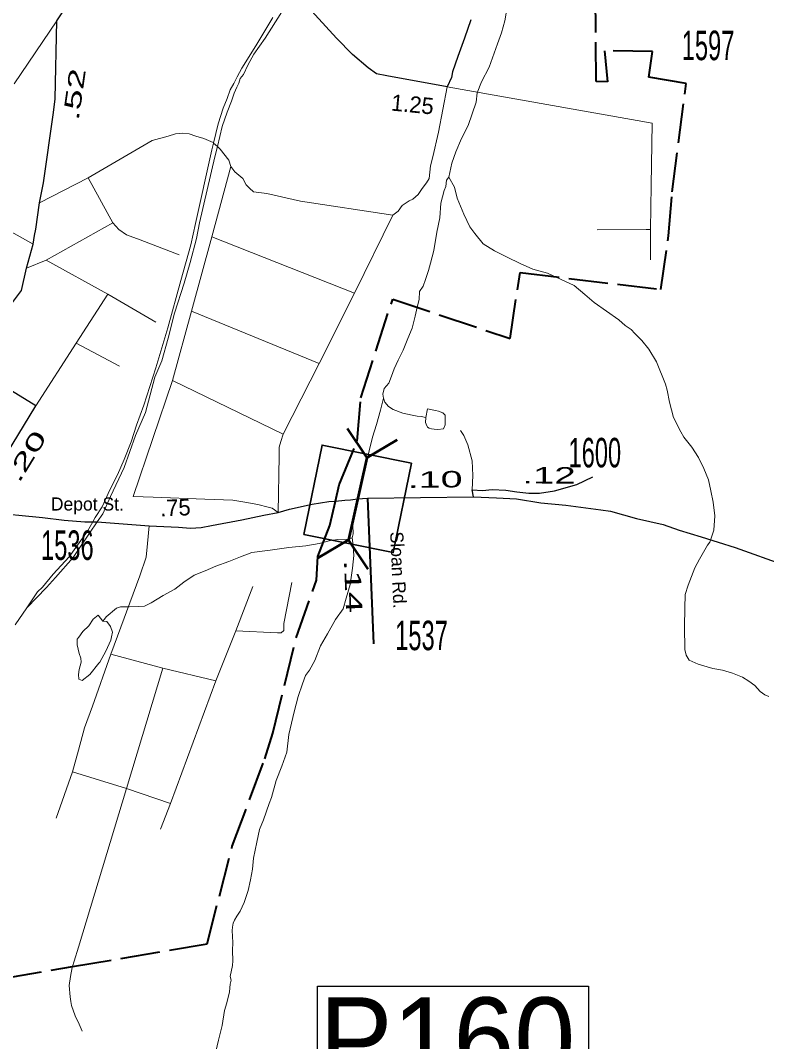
# Model space of a CAD drawing. Extents: x 593115 to 629975, y 274032 to 309774.
# Drawn here: x 611359 to 612498, y 292473 to 294031 of the extents above; entities that cross this region are included whole.
import ezdxf
from ezdxf.enums import TextEntityAlignment as Align

# ---------------------------------------------------------------- set-up
doc = ezdxf.new("R2010")
doc.units = 0
doc.header["$LTSCALE"] = 10
doc.linetypes.add('DASH_DOUBLE_DOT', pattern=[9.2, 5, -1.2, 0.3, -1.2, 0.3, -1.2])
doc.linetypes.add('LONG_DASHED', pattern=[7.5, 6, -1.5])
for name, color, linetype in [('11', 7, 'Continuous'), ('17', 7, 'Continuous'), ('8', 7, 'Continuous')]:
    doc.layers.add(name, color=color, linetype=linetype)
for name, color, linetype, lineweight in [('31', 7, 'Continuous', 35), ('32', 7, 'Continuous', 25), ('35', 7, 'Continuous', 13), ('44', 7, 'Continuous', 13), ('48', 7, 'LONG_DASHED', 40), ('49', 7, 'LONG_DASHED', 40), ('50', 7, 'Continuous', 13), ('59', 7, 'Continuous', 13), ('60', 7, 'Continuous', 13)]:
    doc.layers.add(name, color=color, linetype=linetype, lineweight=lineweight)

msp = doc.modelspace()

# ---------------------------------------------------------------- linework, layer by layer
at = {"layer": '31'}
msp.add_lwpolyline([(611792.12, 293246.84), (611819.81, 293383.02), (611956.1, 293355.31), (611928.4, 293219.13)], close=True, dxfattribs=at)
at = {"layer": '31', "lineweight": 25}
msp.add_lwpolyline([(611812.66, 292557.94), (612226.38, 292557.94), (612226.38, 292391.61), (611812.66, 292391.61)], close=True, dxfattribs=at)
at = {"layer": '32', "lineweight": 40}
msp.add_line((611889.25, 293302.03), (611898.54, 293080.12), dxfattribs=at)
at = {"layer": '32'}
for points in [[(611272.76, 293510.82), (611322.74, 293571.19), (611345.87, 293598.64), (611361.1, 293618.75), (611369.01, 293652.92), (611378.73, 293689.48), (611381.15, 293702.91), (611382.99, 293712.69), (611388.46, 293752.88), (611394.52, 293783.37), (611409.74, 293890.68), (611412.73, 293911.41), (611415.14, 294030.33), (611432.76, 294056.55), (611446.77, 294085.22), (611451.63, 294096.16), (611458.98, 294109.6), (611478.44, 294136.4), (611504.62, 294181.59), (611535.11, 294213.88), (611577.12, 294263.32)], [(612046.72, 294031.9), (612036.99, 294003.87), (612027.27, 293975.78), (612018.73, 293952.6), (612017.52, 293944.09), (612010.82, 293929.47), (611918.72, 293946.45), (611902.87, 293949.52), (611890.07, 293958.63), (611866.28, 293978.76), (611841.86, 294003.72), (611793.09, 294057.36)], [(611282.64, 293278.54), (611383.13, 293443.22), (611272.76, 293510.82)], [(612050.82, 293303.98), (612048.97, 293314.93), (612064.8, 293313.75), (612079.47, 293315.58), (612100.18, 293314.36), (612117.27, 293311.93), (612135.57, 293309.54), (612151.43, 293309.51), (612174.55, 293313.18), (612208.72, 293322.96), (612233.05, 293334.59)], [(611476.86, 293265.96), (611555.79, 293259.81), (611600.88, 293257.96), (611619.2, 293256.18), (611635.08, 293257.37), (611650.87, 293260.46), (611697.21, 293269.01), (611730.78, 293276.36), (611752.69, 293280.05), (611770.36, 293285.54), (611804.54, 293292.88), (611830.03, 293296.83), (611840.21, 293297.72), (611854.49, 293298.97), (611863.04, 293299.59), (611870.38, 293300.84), (611874.11, 293301.08), (611889.25, 293302.03), (612050.82, 293303.98)], [(612050.82, 293303.98), (612086.16, 293302.76), (612116.67, 293300.97), (612153.87, 293294.89), (612191.66, 293291.24), (612245.3, 293284.57), (612259.95, 293282.14), (612299.54, 293271.19), (612340.39, 293262.05), (612364.79, 293253.55), (612398.35, 293243.22), (612450.15, 293226.78), (612527.02, 293199.39)], [(611282.64, 293278.54), (611314.05, 293280.43), (611356.85, 293276.37), (611393.43, 293272.74), (611426.06, 293268.5), (611457.63, 293266.12), (611476.86, 293265.96)]]:
    msp.add_lwpolyline(points, dxfattribs=at)
at = {"layer": '35'}
for p, q in [((611415.14, 294030.33), (611349.96, 293933.93)), ((611660.1, 293838.75), (611654.33, 293843.87)), ((611680.47, 293807.92), (611651.84, 293700.64)), ((611462.79, 293790.73), (611388.46, 293752.88)), ((611462.79, 293790.73), (611500.63, 293721.89)), ((611378.73, 293689.48), (611241.55, 293766.85)), ((611928.03, 293733.68), (611869.58, 293614.77)), ((611500.63, 293721.89), (611398.9, 293665.1)), ((612321.25, 293711.98), (612321.27, 293665.64)), ((611651.84, 293700.64), (611620.83, 293587.19)), ((611651.84, 293700.64), (611869.58, 293614.77)), ((611398.9, 293665.1), (611369.01, 293652.92)), ((611398.9, 293665.1), (611492.77, 293613.33)), ((611492.77, 293613.33), (611444.68, 293538.35)), ((611492.77, 293613.33), (611565.97, 293570.71)), ((611869.58, 293614.77), (611815.34, 293507.48)), ((611620.83, 293587.19), (611591.62, 293481.7)), ((611620.83, 293587.19), (611815.34, 293507.48)), ((611444.68, 293538.35), (611383.13, 293443.22)), ((611444.68, 293538.35), (611510.55, 293503.63)), ((611815.34, 293507.48), (611760.53, 293399.53)), ((611591.62, 293481.7), (611760.53, 293399.53)), ((611688.21, 293099.55), (611714.37, 293167.24)), ((611657.72, 293023.29), (611688.21, 293099.55)), ((611497.4, 293064.06), (611576.66, 293042.78)), ((611576.66, 293042.78), (611521.26, 292859.23)), ((611576.66, 293042.78), (611657.72, 293023.29)), ((611588.34, 292836.13), (611657.72, 293023.29)), ((611438.98, 292884.78), (611414.03, 292814.08)), ((611438.98, 292884.78), (611521.26, 292859.23)), ((611521.26, 292859.23), (611588.34, 292836.13)), ((611588.34, 292836.13), (611573.14, 292797.05))]:
    msp.add_line(p, q, dxfattribs=at)
for points in [[(612010.82, 293929.47), (611997.43, 293860.54), (611988.9, 293822.73), (611985.27, 293809.33), (611983.46, 293789.85), (611979.18, 293783.11), (611972.48, 293774.59), (611966.37, 293765.45), (611958.47, 293758.11), (611953, 293755.67), (611942.05, 293748.33), (611935.96, 293739.8), (611928.03, 293733.68)], [(612010.82, 293929.47), (612323.58, 293874.13), (612322.22, 293778.98)], [(611654.33, 293843.87), (611653.61, 293844.51), (611639.59, 293850.6), (611627.41, 293854.27), (611616.99, 293857.9), (611607.26, 293859.14), (611596.26, 293857.9), (611584.72, 293854.24), (611560.31, 293847.49), (611462.79, 293790.73)], [(611680.47, 293807.92), (611677.38, 293817.68), (611664.57, 293834.77), (611660.1, 293838.75)], [(611928.03, 293733.68), (611787.18, 293754.97), (611735.36, 293767.14), (611715.23, 293769.57), (611709.12, 293775.06), (611704.22, 293779.92), (611698.75, 293789.67), (611686.53, 293800.05), (611680.47, 293807.92)], [(612322.22, 293778.98), (612321.25, 293711.98), (612314.49, 293711.93), (612239.53, 293711.36)], [(611500.63, 293721.89), (611509.82, 293712.13), (611521.41, 293703.59), (611542.11, 293696.27), (611601.88, 293673.14)], [(611591.62, 293481.7), (611531.36, 293304.89), (611561.89, 293303.71), (611641.1, 293300.66), (611683.81, 293298.86), (611702.1, 293295.86), (611721.6, 293292.22), (611737.44, 293288.54), (611743.56, 293286.7), (611752.69, 293280.05)], [(611760.53, 293399.53), (611756.89, 293388.57), (611754.46, 293380.02), (611754.48, 293366.6), (611752.69, 293280.05)], [(612048.97, 293314.93), (612050.16, 293336.92), (612048.97, 293358.84), (612042.22, 293383.25), (612036.12, 293397.83), (612031.21, 293405.18)], [(611555.79, 293259.81), (611553.35, 293232.97), (611551.57, 293212.21), (611541.83, 293183.57), (611497.4, 293064.06)], [(611688.21, 293099.55), (611751.62, 293096.53), (611757.66, 293096.52), (611761.33, 293100.17), (611761.31, 293111.14), (611773.52, 293173.33)], [(611497.4, 293064.06), (611469.41, 292984.76), (611457.2, 292951.84), (611448.08, 292917.7), (611438.98, 292884.78)], [(611521.26, 292859.23), (611448.24, 292617.14), (611441.58, 292595.81), (611438.96, 292587.5)], [(611438.96, 292587.5), (611438.51, 292586.06), (611436.09, 292572.63), (611433.67, 292558.59), (611435.51, 292541.54), (611436.49, 292534.48)], [(611436.49, 292534.48), (611437.37, 292528.15), (611442.83, 292512.3), (611448.97, 292499.49), (611453.81, 292489.15)]]:
    msp.add_lwpolyline(points, dxfattribs=at)
at = {"layer": '44'}
for points in [[(611476.86, 293265.96), (611485.07, 293278.05), (611497.21, 293304.87), (611517.94, 293348.77), (611534.99, 293397.57), (611550.18, 293432.92), (611564.83, 293486.58), (611575.17, 293511.61), (611584.92, 293546.35), (611594.6, 293584.14), (611609.21, 293629.88), (611618.35, 293661.58), (611628.07, 293698.15), (611632.95, 293721.95), (611656.08, 293822.57), (611660.1, 293838.75), (611667.59, 293868.92), (611674.94, 293890.84), (611681.63, 293907.9), (611685.85, 293920.13), (611689.52, 293929.26), (611692.57, 293935.35), (611695.03, 293942.07), (611699.85, 293948.19), (611706.56, 293962.81), (611715.68, 293979.27), (611732.77, 294003.67), (611758.36, 294043.93)], [(611744.95, 294035.37), (611718.75, 293992.07), (611697.43, 293957.94), (611690.09, 293945.1), (611685.24, 293934.78), (611679.79, 293925.01), (611674.88, 293911.57), (611668.78, 293896.94), (611661.52, 293873.19), (611654.33, 293843.87), (611651.8, 293833.51), (611626.84, 293721.34), (611619.57, 293688.38), (611604.36, 293634.12), (611584.27, 293562.22), (611565.99, 293501.2), (611547.79, 293443.89), (611536.79, 293413.38), (611528.27, 293387.83), (611517.95, 293360.97), (611507.59, 293337.77), (611496.02, 293314.65), (611484.45, 293289.04), (611473.49, 293272.56), (611469.89, 293266.12)], [(611469.89, 293266.12), (611461.91, 293251.82), (611433.9, 293212.77), (611409.5, 293185.96), (611393.06, 293166.42), (611385.77, 293159.07), (611382.69, 293154.8), (611369.29, 293134.72)], [(611369.29, 293134.72), (611399.14, 293165.8), (611413.18, 293181.06), (611439.97, 293211.54), (611466.78, 293251.78), (611474.69, 293262.78), (611476.86, 293265.96)], [(611369.29, 293134.72), (611351.68, 293109.1)]]:
    msp.add_lwpolyline(points, dxfattribs=at)
at = {"layer": '48'}
for points in [[(612237.9, 293937.66), (612236.35, 294184.82), (612325.81, 294193.42)], [(612250.91, 293984.73), (612255.22, 293937.4), (612237.9, 293937.66)], [(612354.21, 293769.63), (612375.73, 293934.54), (612318.34, 293944.57), (612324.08, 293983.29), (612250.91, 293984.73)], [(611840.21, 293297.72), (611845.84, 293322.44), (611873.45, 293389.07), (611878.87, 293455.17), (611927.59, 293605.77), (612106.79, 293545.64), (612121.95, 293646.41), (612336.99, 293620.5), (612348.47, 293702.23), (612354.21, 293769.63)], [(611438.96, 292587.5), (611644.44, 292622.49), (611682.88, 292771.47), (611732.69, 292904.74), (611744.6, 292943.75), (611780.33, 293088.94), (611811.19, 293177.24), (611813.36, 293213), (611831.77, 293260.68), (611840.21, 293297.72)], [(611304.62, 292155.25), (611255.19, 292156.04), (611332.6, 292569.4), (611438.96, 292587.5)]]:
    msp.add_lwpolyline(points, dxfattribs=at)
at = {"layer": '49'}
for points in [[(612237.9, 293937.66), (612236.35, 294184.82), (612325.81, 294193.42)], [(612250.91, 293984.73), (612255.22, 293937.4), (612237.9, 293937.66)], [(612354.21, 293769.63), (612375.73, 293934.54), (612318.34, 293944.57), (612324.08, 293983.29), (612250.91, 293984.73)], [(611840.21, 293297.72), (611845.84, 293322.44), (611873.45, 293389.07), (611878.87, 293455.17), (611927.59, 293605.77), (612106.79, 293545.64), (612121.95, 293646.41), (612336.99, 293620.5), (612348.47, 293702.23), (612354.21, 293769.63)], [(611438.96, 292587.5), (611644.44, 292622.49), (611682.88, 292771.47), (611732.69, 292904.74), (611744.6, 292943.75), (611780.33, 293088.94), (611811.19, 293177.24), (611813.36, 293213), (611831.77, 293260.68), (611840.21, 293297.72)], [(611304.62, 292155.25), (611255.19, 292156.04), (611332.6, 292569.4), (611438.96, 292587.5)]]:
    msp.add_lwpolyline(points, dxfattribs=at)
at = {"layer": '50', "lineweight": 53}
for p, q in [((611858.11, 293408.24), (611888.13, 293363.59)), ((611813.88, 293211.01), (611860.09, 293238.55)), ((611890.11, 293193.91), (611860.09, 293238.55))]:
    msp.add_line(p, q, dxfattribs=at)
msp.add_lwpolyline([(611934.33, 293391.15), (611888.13, 293363.59), (611860.09, 293238.55)], dxfattribs=at)
at = {"layer": '59', "linetype": 'DASH_DOUBLE_DOT'}
for points in [[(612013.47, 293792.05), (612017.71, 293813.37), (612023.77, 293830.45), (612032.88, 293850.57), (612042.6, 293870.67), (612054.84, 293906.13), (612056.64, 293920.69), (612063.29, 293937.16), (612074.86, 293959.73), (612087.69, 293995.07), (612093.75, 294012.15), (612098.63, 294030.46), (612103.49, 294057.27), (612106.54, 294079.21), (612111.97, 294104.9), (612113.85, 294113.37), (612115.34, 294122.29)], [(611968.44, 293617.63), (611973.91, 293625.62), (611977.52, 293635.95), (611982.4, 293649.35), (611985.43, 293660.39), (611990.34, 293679.89), (611995.22, 293707.9), (611999.47, 293729.82), (612001.24, 293752.39), (612006.14, 293771.3), (612008.56, 293777.45), (612009.76, 293787.12), (612013.47, 293792.05)], [(611968.44, 293617.63), (611967.79, 293605.44), (611964.74, 293593.3), (611961.76, 293579.86), (611957.48, 293561.54), (611950.75, 293545.67), (611943.48, 293528.02), (611936.16, 293512.77), (611930.08, 293499.39), (611925.85, 293488.37), (611921.53, 293477.46), (611914.86, 293469.49), (611912.48, 293460.94), (611913.65, 293454.81)], [(611913.65, 293454.81), (611908.77, 293436.51), (611902.72, 293414.63), (611896.61, 293395.05), (611891.78, 293374.34), (611886.89, 293355.44), (611883.86, 293339.6), (611882.02, 293332.93), (611880.17, 293325.68), (611877.25, 293317.88), (611874.11, 293301.08)], [(611865.62, 293241.44), (611867.45, 293247.51), (611866.82, 293260.93), (611868.68, 293273.19), (611874.11, 293301.08)], [(611865.62, 293241.44), (611866.87, 293234.12), (611868.07, 293214.59), (611866.26, 293195.12), (611862.66, 293170.68), (611856.51, 293149.41), (611852.28, 293133.49), (611840.14, 293117.04), (611827.88, 293095.08), (611817.6, 293076.79), (611809.03, 293054.26), (611800.52, 293039.63), (611794.46, 293031.66), (611790.19, 293018.84), (611783.48, 292999.37), (611777.4, 292976.19), (611768.88, 292941.46), (611765.82, 292914.61), (611758.58, 292893.26), (611750.02, 292871.33), (611742.69, 292845.67), (611739.1, 292836.54), (611730.58, 292811.51), (611724.48, 292796.93), (611720.27, 292777.41), (611715.36, 292753.01), (611713.51, 292735.94), (611710.48, 292720.1), (611706.84, 292703.67), (611700.76, 292685.29), (611694.68, 292671.91), (611689.83, 292664.61), (611686.2, 292658.48), (611684.3, 292653.62), (611683.07, 292647.55), (611682.47, 292642.66), (611683.79, 292624.32), (611683.14, 292612.13), (611683.81, 292596.32), (611683.16, 292589.03), (611679.52, 292572.5)], [(611655.22, 292447.56), (611661.9, 292475.53), (611667.36, 292497.53), (611671.04, 292520.66), (611674.68, 292532.28), (611678.33, 292549.31), (611679.48, 292560.99), (611681.3, 292567.06), (611679.52, 292572.5)]]:
    msp.add_lwpolyline(points, dxfattribs=at)
at = {"layer": '59'}
for points in [[(612013.47, 293792.05), (612021.95, 293776.77), (612026.2, 293759.78), (612036, 293735.36), (612045.2, 293715.87), (612053.1, 293706.1), (612065.87, 293690.23), (612082.95, 293679.28), (612102.55, 293669.57), (612122.06, 293659.86), (612141.49, 293651.26), (612164.07, 293645.19), (612204.39, 293626.34), (612220.81, 293612.9), (612234.87, 293600.81), (612253.79, 293587.41), (612272.62, 293573.92), (612282.45, 293565.41), (612291.52, 293559.32), (612297.1, 293553.2), (612307.99, 293542.87), (612318.41, 293529.45), (612330.01, 293510.01), (612344.01, 293475.81), (612346.52, 293466.75), (612350.14, 293448.47), (612356.26, 293425.24), (612367.21, 293403.3), (612372.15, 293395.4), (612384.34, 293380.14), (612394.11, 293364.34), (612402.66, 293347.25), (612409.41, 293330.21), (612413.06, 293313.13), (612416.7, 293296.05), (612419.17, 293275.29), (612417.92, 293253.41), (612411.84, 293235.13), (612408.24, 293230.2), (612395.99, 293208.85), (612388.73, 293196.1), (612378.37, 293169.2), (612374.07, 293155.19), (612373.55, 293134.49), (612372.96, 293106.4), (612373.53, 293071.07), (612375.36, 293062.53), (612380.31, 293055.23), (612393.68, 293049.15), (612416.25, 293042.48), (612430.9, 293039.98), (612446.11, 293035.16), (612461.39, 293029.04), (612471.16, 293022.94), (612480.33, 293016.25), (612488.24, 293007.08), (612495.54, 293002.23), (612501.59, 292999.8)], [(611913.65, 293454.81), (611915.53, 293448.77), (611920.99, 293442.06), (611928.29, 293437.21), (611942.88, 293431.7), (611957.53, 293428.7), (611964.9, 293427.45), (611970.99, 293426.82), (611978.26, 293425.07)], [(611865.62, 293241.44), (611855.85, 293238.35), (611843.66, 293239), (611832.73, 293237.72), (611815.63, 293232.88), (611794.95, 293229.2), (611769.29, 293226.73), (611740.71, 293223.03), (611712.62, 293219.41), (611695.58, 293212.66), (611677.32, 293205.33), (611657.78, 293198.64), (611641.32, 293191.27), (611624.88, 293184.61), (611609.06, 293174.24), (611595.03, 293163.22), (611577.32, 293153.49), (611559.09, 293142.46), (611548.68, 293137.58), (611540.17, 293136.95), (611525.55, 293136.35), (611512.15, 293136.33), (611506.01, 293134.56), (611490.12, 293121.08), (611487.75, 293117.43), (611485.28, 293114.38)]]:
    msp.add_lwpolyline(points, dxfattribs=at)
at = {"layer": '60'}
for points in [[(611978.26, 293425.07), (611977.7, 293417.68), (611978.95, 293415.25), (611980.75, 293410.41), (611983.23, 293409.16), (611986.8, 293407.98), (611991.09, 293407.3), (611996.58, 293406.78), (612005.11, 293408.01), (612007.54, 293414.06), (612007.54, 293428.66), (612003.91, 293432.34), (611997.76, 293434.77), (611992.89, 293435.97), (611980.73, 293438.42)], [(611485.28, 293114.38), (611491.37, 293113.76), (611496.92, 293106.44), (611499.95, 293097.97), (611498.7, 293090.6), (611497.49, 293085.72), (611489.64, 293068.68), (611480.49, 293052.16), (611479.26, 293050.39), (611465.2, 293033.27), (611453.61, 293024.11), (611448.74, 293026.01), (611448.2, 293033.33), (611449.35, 293040.6), (611452.39, 293052.14), (611451.81, 293058.26), (611449.35, 293065.01), (611446.33, 293078.38), (611446.3, 293086.88), (611448.77, 293089.93), (611454.85, 293098.51), (611463.94, 293107.62), (611470.64, 293117.39), (611477.97, 293123.54)]]:
    msp.add_lwpolyline(points, close=True, dxfattribs=at)

# ---------------------------------------------------------------- texts
at = {"layer": '11'}
msp.add_text('Depot St.', height=20, dxfattribs=at).set_placement((611461.67, 293283.26), align=Align.CENTER)
msp.add_text('Sloan Rd.', height=20, rotation=272.5, dxfattribs=at).set_placement((611926.24, 293192.05), align=Align.CENTER)
at = {"layer": '17'}
for s, rotation, width, p in [('.52', 81.788, 1.7, (611453.87, 293916.43)), ('.20', 58.608, 1.8, (611379.06, 293359.77)), ('.10', 0.691, 1.8, (611992.59, 293318.28)), ('.12', 359.91, 1.75, (612166.15, 293324.49)), ('.14', 272.398, 1.75, (611854.87, 293167.02))]:
    msp.add_text(s, height=25, rotation=rotation, dxfattribs=dict(at, width=width)).set_placement(p, align=Align.CENTER)
for s, rotation, p in [('1.25', 354.532, (611956.65, 293890.42)), ('.75', 2.218, (611596.43, 293275.29))]:
    msp.add_text(s, height=25, rotation=rotation, dxfattribs=at).set_placement(p, align=Align.CENTER)
at = {"layer": '31'}
msp.add_text('P160', height=125, dxfattribs=at).set_placement((611815.76, 292415.58))
at = {"layer": '8', "width": 0.6}
for s, p in [('1597', (612408.93, 293970.3)), ('1600', (612236.11, 293349.1)), ('1536', (611431.09, 293207.92)), ('1537', (611971.6, 293070.27))]:
    msp.add_text(s, height=45, dxfattribs=at).set_placement(p, align=Align.CENTER)

doc.saveas('drawing.dxf')
